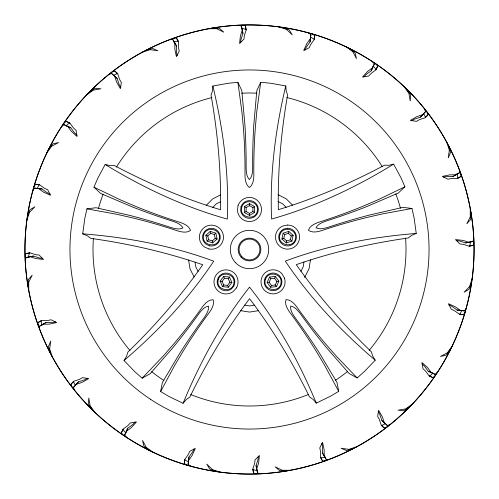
<?xml version="1.0" encoding="UTF-8"?>
<svg xmlns="http://www.w3.org/2000/svg" width="499" height="499" viewBox="0 0 499 499"><rect width="100%" height="100%" fill="white"/><g stroke="black" fill="none" stroke-linecap="round" stroke-linejoin="round"><path stroke-width="0.75" d="M212.861 86.04L212.443 91.011L211.04 95.109C217.732 132.902 221.188 171.369 220.552 209.755C183.825 198.59 148.272 183.495 114.352 165.531L110.023 165.606L105.164 164.477L97.767 178.318L93.949 187.175L100.623 193.425L132.198 206.867A637.036 637.036 0 0 0 173.122 221.331C176.777 222.722 181.093 224.213 182.933 227.956C179.247 229.914 174.875 228.592 171.101 227.581A637.036 637.036 0 0 0 129.459 215.325L95.995 207.721L86.926 208.875L84.83 218.288L82.715 233.838L87.319 235.771L90.781 238.366C128.792 243.68 166.448 252.282 202.756 264.751C180.781 296.231 155.445 325.379 127.875 352.088L126.615 356.224L124.039 360.503L134.911 371.811L142.153 378.18L150.162 373.763L172.704 347.89A637.036 637.036 0 0 0 199.107 313.434C201.559 310.39 204.309 306.748 208.445 306.149C209.162 310.259 206.555 314.014 204.428 317.289A637.036 637.036 0 0 0 179.902 353.105L162.331 382.583L160.622 391.565L168.93 396.462L183.064 403.279L186.327 399.499L189.863 397.011C206.661 362.499 226.477 329.346 249.556 298.67C272.71 329.29 292.601 362.399 309.48 396.873L313.029 399.35L316.297 403.123L330.413 396.275L338.709 391.353L336.981 382.377L319.341 352.943A637.036 637.036 0 0 0 294.734 317.183C292.595 313.908 289.981 310.166 290.692 306.055C294.822 306.636 297.585 310.278 300.042 313.316A637.036 637.036 0 0 0 326.527 347.709L349.132 373.526L357.147 377.93L364.376 371.543L375.223 360.203L372.641 355.937L371.362 351.801C343.736 325.161 318.325 296.069 296.281 264.638C332.559 252.089 370.196 243.393 408.194 237.998L411.65 235.391L416.247 233.445L414.095 217.901L411.981 208.488L402.905 207.359L369.46 215.044A637.036 637.036 0 0 0 327.849 227.394C324.076 228.417 319.703 229.746 316.017 227.8C317.851 224.051 322.161 222.548 325.81 221.151A637.036 637.036 0 0 0 366.703 206.592L398.246 193.076L404.907 186.807L401.065 177.962L393.636 164.14L388.777 165.281L384.448 165.213C350.579 183.258 315.056 198.434 278.355 209.686C277.625 171.307 280.993 132.828 287.599 95.016L286.189 90.924L285.759 85.953L270.308 83.196L260.709 82.298L256.829 90.581L253.798 124.762A637.036 637.036 0 0 0 252.687 168.157C252.494 172.061 252.413 176.627 249.419 179.534C246.419 176.634 246.325 172.068 246.119 168.163A637.036 637.036 0 0 0 244.909 124.775L241.797 90.6L237.898 82.329L228.299 83.246L212.861 86.04C223.34 129.466 229.147 174.394 227.344 219.08C184.256 207.085 143.275 187.774 105.164 164.477M194.03 448.882L192.676 451.888L188.94 457.109L188.111 464.494L190.562 466.091M188.94 457.109L188.111 464.494M304.97 50.118L306.324 47.112L310.06 41.891L310.889 34.506L308.438 32.909M310.06 41.891L310.889 34.506M240.643 42.733L240.998 39.458L242.944 33.333L241.447 26.06L238.622 25.293M258.357 456.267L258.002 459.542L256.056 465.667L257.553 472.94L260.378 473.707M186.551 464.931L184.324 463.459L184.83 459.448M314.17 39.552L314.676 35.541L312.449 34.069M260.709 82.298L256.754 111.882L255.332 127.719A547.253 547.253 0 0 0 253.854 175.548C253.692 179.796 253.174 184.861 249.425 187.524C245.676 184.867 245.146 179.802 244.978 175.561A547.253 547.253 0 0 0 243.381 127.732L241.921 111.901L237.898 82.329M303.966 261.938L303.186 266.871L300.922 271.331M310.44 259.842L309.037 268.768L304.602 277.494M281.904 238.984L283.126 233.208L288.74 231.374L293.131 235.322L291.909 241.098L286.295 242.932L281.904 238.984L283.812 238.36L286.713 240.967L290.418 239.757L291.223 235.946L288.322 233.339L284.617 234.549L283.812 238.36M286.295 242.932L286.713 240.967M288.322 233.339L288.74 231.374M285.759 85.953C275.379 129.403 269.678 174.344 271.587 219.03C314.644 206.935 355.575 187.524 393.636 164.14M25.293 260.378L26.06 257.553L33.333 256.056L39.458 258.002L42.733 258.357M456.267 240.643L459.542 240.998L465.667 242.944L472.94 241.447L473.707 238.622M25.162 256.205L25.873 253.629L29.591 252.744L35.803 254.69L39.078 255.02L43.519 259.424L35.934 258.601L29.809 256.661M29.84 252.874L29.397 253.024L28.686 255.607L28.749 257.521M469.16 246.126L469.603 245.976L470.314 243.393L470.251 241.479M469.191 242.339L463.066 240.399L455.481 239.576L459.922 243.98L463.197 244.31L469.409 246.257L473.127 245.371L473.838 242.795M27.489 216.529L29.797 209.836L34.886 206.779L29.391 212.443L26.921 220.134M471.511 282.471L469.203 289.164L464.114 292.221L469.609 286.557L472.079 278.866M37.25 188.298L39.084 184.836L39.552 184.83M461.75 310.702L459.916 314.164L459.448 314.17M169.872 39.633L172.791 39.483L174.8 42.777L174.85 49.201L176.409 56.668L179.222 51.085L178.53 47.867L178.461 41.355L176.465 38.092L173.795 38.211M174.8 42.777L176.465 45.939L176.509 52.364L177.182 55.589M329.128 459.367L326.209 459.517L322.535 453.061L322.491 446.636L321.818 443.411M324.2 456.223L324.15 449.799L322.591 442.332L319.778 447.915L320.47 451.133L320.539 457.645L322.535 460.908L325.205 460.789M126.515 437.28L124.681 435.003L127.75 428.236L132.921 424.424L135.129 421.979M126.266 431.791L126.384 431.404M372.616 67.596L372.734 67.209M372.485 61.72L374.319 63.997L371.25 70.764L366.079 74.576L363.871 77.021M123.06 434.935L121.394 432.845L122.86 429.315L128.087 425.429L130.289 422.977L136.458 421.973L131.331 427.631L126.16 431.442M121.394 432.845L123.116 429.19M375.884 69.81L377.606 66.155L375.94 64.065M377.606 66.155L376.14 69.685L370.913 73.571L368.711 76.023L362.542 77.027L367.669 71.369L372.84 67.558M183.064 403.279C200.111 361.987 221.818 322.229 249.544 287.131C277.35 322.161 299.157 361.875 316.297 403.123M126.659 430.768L127.75 428.236M371.25 70.764L372.341 68.232M267.121 282.465L269.516 277.07L275.386 276.44L278.866 281.218L276.471 286.613L270.595 287.237L267.121 282.465L269.117 282.253L270.695 278.692L274.575 278.28L276.864 281.43L275.286 284.991L271.412 285.403L269.117 282.253M270.595 287.237L271.412 285.403M274.575 278.28L275.386 276.44M124.681 435.003L125.948 432.433M373.052 66.567L374.319 63.997M160.622 391.565L174.75 365.274L182.877 351.608A547.253 547.253 0 0 1 209.699 311.981C212.056 308.444 214.607 304.041 213.129 299.681C208.532 299.637 205.139 303.429 202.513 306.773A547.253 547.253 0 0 1 173.203 344.597L162.743 356.573L142.153 378.18M32.909 190.562L34.506 188.111L41.891 188.94L47.112 192.676L50.118 194.03M448.882 304.97L451.888 306.324L457.109 310.06L464.494 310.889L466.091 308.438M34.069 186.551L35.541 184.324L39.352 184.63L44.66 188.397L47.673 189.732L50.536 195.29L43.575 192.159L38.348 188.422M460.652 310.578L455.425 306.841L448.464 303.71L451.327 309.268L454.339 310.603L459.648 314.37L463.459 314.676L464.931 312.449M48.54 149.538L52.807 143.88L58.589 142.552L51.615 146.238L46.887 152.794M450.46 349.462L446.193 355.12L440.411 356.448L447.385 352.762L452.113 346.206M66.192 126.235L67.271 124.644L69.361 122.979L69.81 123.116M432.808 372.765L431.729 374.356L429.639 376.021L429.19 375.884M242.339 29.809L240.399 35.934L239.576 43.519L243.98 39.078L244.31 35.803L246.257 29.591L245.371 25.873L242.795 25.162M256.661 469.191L258.601 463.066L259.424 455.481L255.02 459.922L254.69 463.197L252.744 469.409L253.629 473.127L256.205 473.838M74.507 390.081L73.465 387.349L78.474 381.866L84.568 379.833L87.431 378.198M75.967 384.791L78.474 381.866M423.033 114.209L420.526 117.134L414.432 119.167L411.569 120.802M424.493 108.919L425.535 111.651L420.526 117.134M71.95 386.787L71.008 384.286L73.496 381.386L79.665 379.302L82.516 377.649L88.691 378.598L82.073 382.396L75.973 384.423M71.008 384.286L73.777 381.342M425.223 117.658L427.992 114.714L427.05 112.213M427.992 114.714L425.504 117.614L419.335 119.698L416.484 121.351L410.309 120.402L416.927 116.604L423.027 114.577M220.128 281.224L223.596 276.446L229.465 277.051L231.873 282.446L228.411 287.224L222.535 286.619L220.128 281.224L222.124 281.43L223.714 284.991L227.594 285.397L229.877 282.241L228.286 278.679L224.413 278.274L222.124 281.43M222.535 286.619L223.714 284.991M228.286 278.679L229.465 277.051M73.465 387.349L74.962 385.814M424.038 113.186L425.535 111.651M206.274 205.314L212.661 198.914L220.708 194.803M212.749 207.428L216.279 203.885L220.726 201.615M205.869 235.328L210.254 231.368L215.867 233.189L217.102 238.965L212.724 242.919L207.104 241.098L205.869 235.328L207.777 235.946L210.672 233.332L214.377 234.53L215.194 238.341L212.3 240.955L208.594 239.757L207.777 235.946M207.104 241.098L208.594 239.757M214.377 234.53L215.867 233.189M124.039 360.503C157.971 331.448 189.002 298.446 213.722 261.17C171.781 245.645 127.251 237.287 82.715 233.838M61.72 126.515L63.997 124.681L70.764 127.75L74.576 132.921L77.021 135.129M421.979 363.871L424.424 366.079L428.236 371.25L435.003 374.319L437.28 372.485M64.065 123.06L66.155 121.394L69.685 122.86L73.571 128.087L76.023 130.289L77.027 136.458L71.369 131.331L67.558 126.16M431.442 372.84L427.631 367.669L421.973 362.542L422.977 368.711L425.429 370.913L429.315 376.14L432.845 377.606L434.935 375.94M89.265 92.334L95.072 88.273L100.985 88.791L93.207 90.144L86.689 94.916M409.735 406.666L403.928 410.727L398.015 410.209L405.793 408.856L412.311 404.084M113.76 75.23L117.277 73.509L117.658 73.777M385.24 423.77L381.723 425.491L381.342 425.223M310.578 38.348L306.841 43.575L303.71 50.536L309.268 47.673L310.603 44.66L314.37 39.352L314.676 35.541M188.422 460.652L192.159 455.425L195.29 448.464L189.732 451.327L188.397 454.339L184.63 459.648L184.324 463.459M39.633 329.128L39.483 326.209L45.939 322.535L52.364 322.491L55.589 321.818M42.652 324.543L42.976 324.3M456.024 174.7L456.348 174.457M459.367 169.872L459.517 172.791L453.061 176.465L446.636 176.509L443.411 177.182M38.211 325.205L38.092 322.535L41.355 320.539L47.867 320.47L51.085 319.778L56.668 322.591L49.201 324.15L42.777 324.2M38.092 322.535L41.635 320.589M457.365 178.411L460.908 176.465L460.789 173.795M460.908 176.465L457.645 178.461L451.133 178.53L447.915 179.222L442.332 176.409L449.799 174.85L456.223 174.8M43.569 323.945L45.939 322.535M453.061 176.465L455.431 175.055M244.385 206.58L249.5 203.623L254.615 206.567L254.621 212.474L249.512 215.431L244.391 212.487L244.385 206.58L246.126 207.584L249.5 205.632L252.881 207.578L252.881 211.476L249.506 213.429L246.132 211.482L246.126 207.584M244.391 212.487L246.132 211.482M252.881 207.578L254.615 206.567M39.483 326.209L42.016 324.874M456.984 174.126L459.517 172.791M404.907 186.807L378.024 199.775L363.415 206.056A547.253 547.253 0 0 1 318.424 222.348C314.439 223.82 309.785 225.891 308.419 230.282C312.112 233.021 317.09 231.948 321.175 230.788A547.253 547.253 0 0 1 367.121 217.414L382.621 213.871L411.981 208.488M108.919 74.507L111.651 73.465L117.134 78.474L119.167 84.568L120.802 87.431M378.198 411.569L379.833 414.432L381.866 420.526L387.349 425.535L390.081 424.493M112.213 71.95L114.714 71.008L117.614 73.496L119.698 79.665L121.351 82.516L120.402 88.691L116.604 82.073L114.577 75.973M384.423 423.027L382.396 416.927L378.598 410.309L377.649 416.484L379.302 419.335L381.386 425.504L384.286 427.992L386.787 427.05M145.677 50.511L152.457 48.44L157.915 50.761L150.099 49.644L142.427 52.17M353.323 448.489L346.543 450.56L341.085 448.239L348.901 449.356L356.573 446.83M173.658 42.035L175.461 41.38L178.131 41.261L178.411 41.635M325.342 456.965L323.539 457.62L320.869 457.739L320.589 457.365M291.223 235.946L293.131 235.322M30.645 256.667L33.333 256.056M465.667 242.944L468.355 242.333M25.873 253.629L29.397 253.024M26.06 257.553L29.584 256.948M469.416 242.052L472.94 241.447M469.603 245.976L473.127 245.371M254.502 305.139L249.569 305.931L244.629 305.151M258.494 310.652L249.575 312.075L240.649 310.677M276.864 281.43L278.866 281.218M416.247 233.445C371.718 237 327.213 245.464 285.303 261.089C310.116 298.302 341.222 331.236 375.223 360.203M212.25 28.162L219.335 28.293L223.808 32.186L216.722 28.711L208.644 28.742M286.75 470.838L279.665 470.707L275.192 466.815L282.278 470.289L290.356 470.258M241.479 28.749L243.393 28.686L245.976 29.397L246.126 29.84M257.521 470.251L255.607 470.314L253.024 469.603L252.874 469.16M41.891 188.94L34.506 188.111M457.109 310.06L464.494 310.889M229.877 282.241L231.873 282.446M35.541 184.324L39.084 184.836M459.916 314.164L463.459 314.676M86.926 208.875L116.292 214.183L131.805 217.689A547.253 547.253 0 0 1 177.781 230.956C181.867 232.104 186.851 233.164 190.537 230.419C189.158 226.028 184.499 223.97 180.513 222.51A547.253 547.253 0 0 1 135.485 206.324L120.858 200.074L93.949 187.175M282.471 27.489L289.164 29.797L292.221 34.886L286.557 29.391L278.866 26.921M216.529 471.511L209.836 469.203L206.779 464.114L212.443 469.609L220.134 472.079M310.702 37.25L314.164 39.084M188.298 461.75L184.836 459.916M67.209 126.266L67.596 126.384M431.404 372.616L431.791 372.734M215.194 238.341L217.102 238.965M68.232 126.659L70.764 127.75M428.236 371.25L430.768 372.341M66.155 121.394L69.361 122.979M63.997 124.681L66.567 125.948M432.433 373.052L435.003 374.319M429.639 376.021L432.845 377.606M278.168 194.735L286.22 198.833L292.62 205.214M278.155 201.546L282.615 203.81L286.152 207.341M252.881 211.476L254.621 212.474M349.462 48.54L355.12 52.807L356.448 58.589L352.762 51.615L346.206 46.887M149.538 450.46L143.88 446.193L142.552 440.411L146.238 447.385L152.794 452.113M372.765 66.192L374.356 67.271L376.021 69.361M126.235 432.808L124.644 431.729L122.979 429.639M114.209 75.967L117.134 78.474M384.791 423.033L381.866 420.526M283.126 233.208L284.617 234.549M290.418 239.757L291.909 241.098M114.714 71.008L117.277 73.509M111.651 73.465L113.186 74.962M385.814 424.038L387.349 425.535M381.723 425.491L384.286 427.992M357.147 377.93L336.507 356.367L326.022 344.416A547.253 547.253 0 0 1 296.624 306.66C293.992 303.323 290.586 299.537 285.983 299.593C284.524 303.953 287.081 308.357 289.451 311.887A547.253 547.253 0 0 1 316.366 351.452L324.518 365.1L338.709 391.353M406.666 89.265L410.727 95.072L410.209 100.985L408.856 93.207L404.084 86.689M92.334 409.735L88.273 403.928L88.791 398.015L90.144 405.793L94.916 412.311M423.77 113.76L425.491 117.277M75.23 385.24L73.509 381.723M174.457 42.652L174.7 42.976M324.3 456.024L324.543 456.348M269.516 277.07L270.695 278.692M275.286 284.991L276.471 286.613M175.055 43.569L176.465 45.939M322.535 453.061L323.945 455.431M176.465 38.092L178.131 41.261M172.791 39.483L174.126 42.016M324.874 456.984L326.209 459.517M320.869 457.739L322.535 460.908M198.128 271.45L195.851 267.002L195.065 262.062M194.117 276.951L190.007 268.905L188.585 259.985M223.596 276.446L224.413 278.274M227.594 285.397L228.411 287.224M448.489 145.677L450.56 152.457L448.239 157.915L449.356 150.099L446.83 142.427M50.511 353.323L48.44 346.543L50.761 341.085L49.644 348.901L52.17 356.573M456.965 173.658L457.62 175.461L457.739 178.131M42.035 325.342L41.38 323.539L41.261 320.869M242.333 30.645L242.944 33.333M256.056 465.667L256.667 468.355M210.254 231.368L210.672 233.332M212.3 240.955L212.724 242.919M245.371 25.873L245.976 29.397M241.447 26.06L242.052 29.584M256.948 469.416L257.553 472.94M253.024 469.603L253.629 473.127M470.838 212.25L470.707 219.335L466.815 223.808L470.289 216.722L470.258 208.644M28.162 286.75L28.293 279.665L32.186 275.192L28.711 282.278L28.742 290.356M249.5 203.623L249.5 205.632M249.506 213.429L249.512 215.431M405.575 237.979A156.499 156.499 0 0 1 369.235 350.279M347.641 371.406A156.499 156.499 0 0 1 335.415 380.307M308.688 394.378A156.499 156.499 0 0 1 190.655 394.516M163.89 380.506A156.499 156.499 0 0 1 151.646 371.636M130.002 350.56A156.499 156.499 0 0 1 93.4 238.347M98.446 208.563A156.499 156.499 0 0 1 103.106 194.173M116.46 167.078A156.499 156.499 0 0 1 211.869 97.592M241.753 93.194A156.499 156.499 0 0 1 256.879 93.176M286.775 97.505A156.499 156.499 0 0 1 382.346 166.766M395.763 193.83A156.499 156.499 0 0 1 400.454 208.208M25.374 235.665C21.432 296.786 43.881 358.924 85.99 403.41C124.65 444.628 179.253 470.239 235.665 473.626C296.786 477.568 358.924 455.119 403.41 413.01C444.628 374.35 470.239 319.747 473.626 263.335C477.568 202.214 455.119 140.076 413.01 95.59C374.35 54.372 319.747 28.761 263.335 25.374C202.214 21.432 140.076 43.881 95.59 85.99C54.372 124.65 28.761 179.253 25.374 235.665M203.76 234.698C200.136 245.458 218.356 249.307 219.392 237.998C220.583 228.841 206.38 225.841 203.76 234.698M218.362 279.452C214.732 290.206 232.952 294.061 233.987 282.752C235.179 273.595 220.976 270.595 218.362 279.452M237.992 205.781L237.474 210.765A12.045 12.045 0 0 0 255.12 220.121A12.045 12.045 0 0 0 257.185 200.255A12.045 12.045 0 0 0 237.992 205.781M241.023 206.729L240.643 210.391A8.857 8.857 0 0 0 253.623 217.277A8.857 8.857 0 0 0 255.139 202.663A8.857 8.857 0 0 0 241.023 206.729M241.809 206.985C238.185 217.745 256.405 221.593 257.44 210.285C258.632 201.128 244.429 198.128 241.809 206.985M265.431 279.396C261.807 290.156 280.026 294.005 281.062 282.696C282.253 273.539 268.05 270.539 265.431 279.396M279.927 234.611C276.303 245.365 294.522 249.219 295.558 237.911C296.749 228.754 282.546 225.754 279.927 234.611M233.675 286.345L231.218 289.083A8.857 8.857 0 0 1 217.408 284.074A8.857 8.857 0 0 1 227.226 273.146A8.857 8.857 0 0 1 233.675 286.345M236.464 287.904L233.114 291.634A12.045 12.045 0 0 1 214.333 284.823A12.045 12.045 0 0 1 227.687 269.965A12.045 12.045 0 0 1 236.464 287.904M287.524 225.043L282.621 226.091A12.045 12.045 0 0 0 279.178 245.77A12.045 12.045 0 0 0 298.708 241.591A12.045 12.045 0 0 0 287.524 225.043M287.555 228.224L283.956 228.991A8.857 8.857 0 0 0 281.424 243.462A8.857 8.857 0 0 0 295.788 240.387A8.857 8.857 0 0 0 287.555 228.224M209.574 245.839L206.206 244.342A8.857 8.857 0 0 1 206.698 229.665A8.857 8.857 0 0 1 220.128 235.622A8.857 8.857 0 0 1 209.574 245.839M208.944 248.97L204.365 246.936A12.045 12.045 0 0 1 205.039 226.97A12.045 12.045 0 0 1 223.296 235.073A12.045 12.045 0 0 1 208.944 248.97M284.505 278.105L281.997 273.77A12.045 12.045 0 0 0 262.218 276.571A12.045 12.045 0 0 0 272.229 293.861A12.045 12.045 0 0 0 284.505 278.105M281.498 279.122L279.652 275.935A8.857 8.857 0 0 0 265.106 277.993A8.857 8.857 0 0 0 272.466 290.705A8.857 8.857 0 0 0 281.498 279.122M150.318 399.163A179.54 179.54 0 0 0 428.703 260.565A179.54 179.54 0 0 0 169.479 88.778A179.54 179.54 0 0 0 150.318 399.163M241.067 257.11A11.358 11.358 0 0 0 260.31 252.999A11.358 11.358 0 0 0 247.124 238.391A11.358 11.358 0 0 0 241.067 257.11M241.741 256.498A10.448 10.448 0 0 0 259.443 252.719A10.448 10.448 0 0 0 247.317 239.283A10.448 10.448 0 0 0 241.741 256.498M235.254 262.362A19.193 19.193 0 0 0 267.763 255.407A19.193 19.193 0 0 0 245.489 230.731A19.193 19.193 0 0 0 235.254 262.362M125.455 436.681A224.55 224.55 0 0 0 473.626 263.335A224.55 224.55 0 0 0 149.419 48.484A224.55 224.55 0 0 0 125.455 436.681"/></g></svg>
